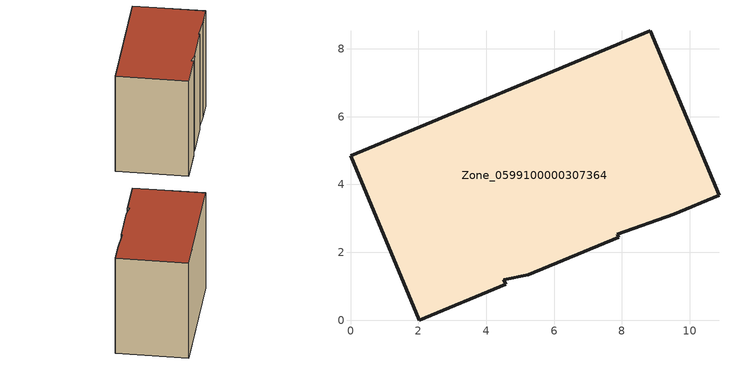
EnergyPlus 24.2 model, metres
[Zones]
Zone_0599100000307364
 floor ground (C_G): 7.87,2.53 7.9,2.45 5.23,1.34 4.51,1.2 4.57,1.06 2.02,0 0,4.85 8.83,8.53 10.86,3.68 9.52,3.12 z0
 wall outside (C_F): 9.52,3.12 10.86,3.68 8.83,8.53 0,4.85 2.02,0 4.57,1.06 4.51,1.2 5.23,1.34 7.9,2.45 7.87,2.53 9.52,3.12 z0:7.92
 roof outside (C_R): 7.9,2.45 7.87,2.53 9.52,3.12 10.86,3.68 8.83,8.53 0,4.85 2.02,0 4.57,1.06 4.51,1.2 5.23,1.34 z7.92
[BUILDING]
Pand.0599100000307364: North Axis=0; Terrain=City; Loads Convergence Tolerance Value=0.04; Temperature Convergence Tolerance Value=0.4; Solar Distribution=FullExterior; Maximum Number of Warmup Days=25; Minimum Number of Warmup Days=1
[Site:Location]
Rotterdam.The.Hague.AP_ZH_NLD Design_Conditions: Latitude=51.96; Longitude=4.45; Time Zone=1; Elevation=-4.5
[SITE:GROUNDTEMPERATURE:BUILDINGSURFACE]
18, 18, 18, 18, 18, 18, 18, 18, 18, 18, 18, 18
[MATERIAL] Thermal Absorptance=0.9; Solar Absorptance=0.7; Visible Absorptance=0.7
Name | Roughness | Thickness | Conductivity | Density | Specific Heat
G.TC.1946 | MediumSmooth | 0.15 | 1 | 540 | 1210
F.TC.1946 | Rough | 0.3 | 0.857143 | 1920 | 840
R.TC.1946 | MediumRough | 0.2 | 0.909091 | 1500 | 1000
[CONSTRUCTION]
C_G: G.TC.1946
C_F: F.TC.1946
C_R: R.TC.1946
[ZONE]
Zone_0599100000307364: Type=1; Multiplier=1; Ceiling Height=Autocalculate; Volume=Autocalculate; Floor Area=autocalculate; Part of Total Floor Area=Yes
[ZONEINFILTRATION:DESIGNFLOWRATE]
Infil_Zone_0599100000307364: Zone or ZoneList or Space or SpaceList=Zone_0599100000307364; Schedule=AlwaysOn; Design Flow Rate Calculation Method=Flow/Area; Flow Rate per Floor Area=0.003; Constant Term Coefficient=1; Temperature Term Coefficient=0; Velocity Term Coefficient=0; Velocity Squared Term Coefficient=0
[HVACTEMPLATE:ZONE:IDEALLOADSAIRSYSTEM]
Zone_0599100000307364: Maximum Heating Supply Air Temperature=50; Minimum Cooling Supply Air Temperature=13; Maximum Heating Supply Air Humidity Ratio=0.0156; Minimum Cooling Supply Air Humidity Ratio=0.0077; Heating Limit=NoLimit; Cooling Limit=NoLimit; Dehumidification Control Type=ConstantSensibleHeatRatio; Cooling Sensible Heat Ratio=0.7; Dehumidification Setpoint=60; Humidification Control Type=None; Humidification Setpoint=30; Outdoor Air Method=None; Outdoor Air Flow Rate per Person=0.00944; Outdoor Air Flow Rate per Zone Floor Area=0; Outdoor Air Flow Rate per Zone=0; Demand Controlled Ventilation Type=None; Outdoor Air Economizer Type=NoEconomizer; Heat Recovery Type=None; Sensible Heat Recovery Effectiveness=0.7; Latent Heat Recovery Effectiveness=0.65
[ZONECONTROL:THERMOSTAT]
ThermostatControl_Zone_0599100000307364: Zone or ZoneList=Zone_0599100000307364; Control Type Schedule=DualSetpointControlType; Control 1=Thermostat_Zone_0599100000307364; Temperature Difference Between Cutout And Setpoint=0
[THERMOSTATSETPOINT:DUALSETPOINT]
Thermostat_Zone_0599100000307364: Heating Setpoint Temperature Schedule=HeatingSetpoint_Zone_0599100000307364; Cooling Setpoint Temperature Schedule=CoolingSetpoint_Zone_0599100000307364
[SCHEDULE:COMPACT]
HeatingSetpoint_Zone_0599100000307364: Through: 12/31, For: AllDays, Until: 24:00, 21
CoolingSetpoint_Zone_0599100000307364: Through: 12/31, For: AllDays, Until: 24:00, 24
DualSetpointControlType: Through: 12/31, For: AllDays, Until: 24:00, 4
AlwaysOn: Through: 12/31, For: AllDays, Until: 24:00, 1
